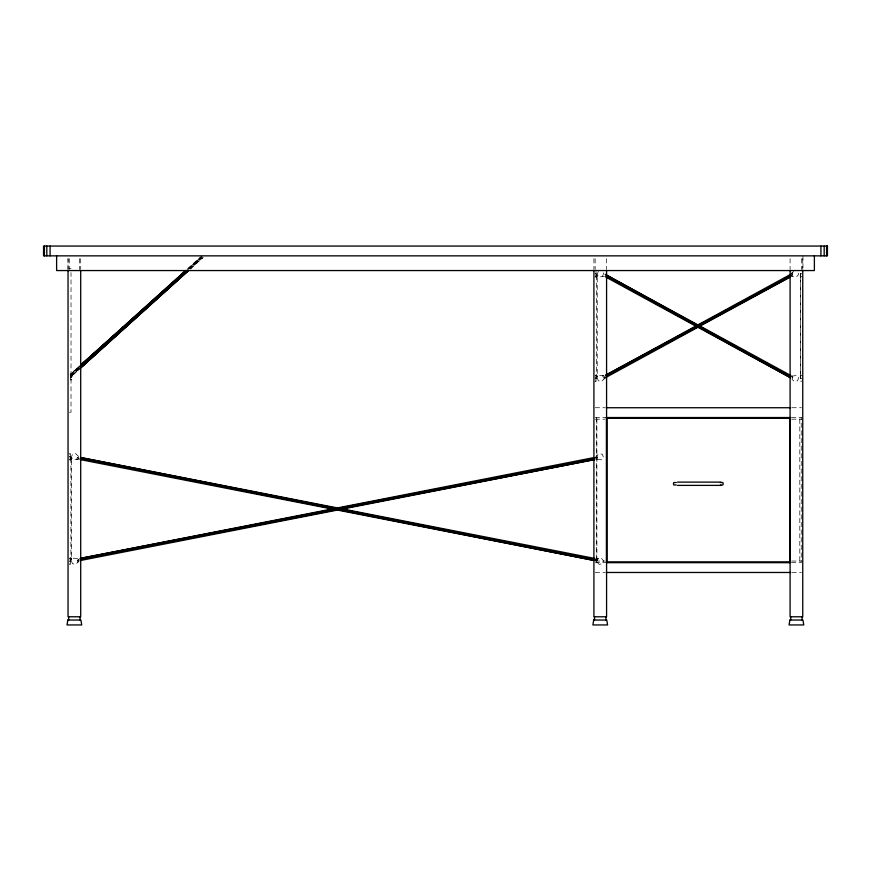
<?xml version="1.0" encoding="UTF-8"?>
<svg xmlns="http://www.w3.org/2000/svg" width="871" height="871" viewBox="0 0 871 871"><rect width="100%" height="100%" fill="white"/><g stroke="black" fill="none" stroke-linecap="round" stroke-linejoin="round"><path stroke-width="0.65" stroke-dasharray="4.36 3.27" d="M68.047 269.226L68.047 258.622M801.374 273.352L800.558 273.363L800.558 378.809L801.374 378.798M70.551 377.579L70.551 373.986L79.849 365.864L70.747 373.964L70.137 374.9L70.551 377.579L71.368 377.579L72.587 374.9L79.631 368.553L71.368 375.782M800.765 377.067L800.144 376.13L800.765 375.194L800.558 377.001L800.765 375.194L800.144 376.13L800.558 378.798L800.558 273.363M69.473 558.126L70.899 558.104L70.29 559.922L70.899 559.977L71.52 559.04L71.52 458.941L70.29 456.262L69.473 456.262M595.187 375.216L596.613 375.194L596.004 377.012L596.613 377.067L597.234 376.13L597.234 276.031L596.004 273.352L595.187 273.352M598.312 271.36L597.245 274.441L599.39 276.902L604.528 276.357M603.777 272.808L602.449 276.662L604.071 275.791M595.459 560.728L596.156 558.725L601.306 558.18L603.44 560.641L602.384 563.722L599.183 564.343L595.459 560.728L597.582 560.336L596.156 558.725M69.473 564.125L70.29 564.125L70.29 558.126L70.899 558.104L71.52 559.04L70.29 561.719L69.473 561.719M595.187 381.215L596.004 381.215L596.004 375.216L596.613 375.194L597.234 376.13L596.004 378.809L595.187 378.798M71.368 377.579L72.587 374.9L71.977 373.964L70.551 373.986L70.551 379.985L71.368 379.887M69.473 459.855L70.899 459.877L71.52 458.941L70.29 456.273L70.899 458.004L70.899 559.977L70.29 561.708L71.52 559.04L70.29 558.126L70.899 558.104M595.187 276.945L596.613 276.967L597.234 276.031L596.004 273.363L596.613 275.094L596.613 377.067L596.004 378.798L597.234 376.13L596.004 375.216L596.613 375.194M79.011 559.715L77.911 562.252L75.646 564.332L72.445 563.722L71.378 560.641L73.512 558.169L78.662 558.714L79.359 560.717L77.911 562.252L76.572 558.398L79.011 559.715L77.247 560.325M595.818 458.277L596.918 455.74L599.183 453.66L602.384 454.27L603.451 457.351L601.328 459.812L596.167 459.278L595.47 457.275L596.918 455.74L598.257 459.594L595.818 458.277L597.582 457.667L596.167 459.278M800.144 276.031L800.558 275.149L800.765 276.967L800.144 276.031L800.765 275.094M69.68 458.004L70.899 458.004L71.52 458.941L70.899 459.877L70.29 459.855L70.29 453.856L69.473 453.856M792.741 274.757L791.325 276.368L796.486 276.902L798.609 274.441L797.542 271.36M605.225 377.807L601.513 381.422L598.312 380.812L597.245 377.731L599.379 375.259L604.528 375.804M790.628 274.365L794.341 270.75M79.805 367.638L70.747 375.837L71.977 375.837L79.947 368.542M188.593 269.183L200.559 258.241M188.474 269.183L201.56 257.337M70.137 374.9L79.163 366.745L70.137 374.9L70.551 375.782M187.515 268.801L201.56 256.107M71.977 375.837L79 369.489M190.335 268.823L202.377 257.947L190.303 268.823M190.128 269.085L203.193 257.337M79.043 367.616L71.368 373.986L71.368 379.985M189.061 268.801L201.179 257.925L189.04 268.704M71.52 458.941L70.29 458.07L71.52 458.941L70.29 459.855L70.899 459.877L70.29 458.07L70.899 458.004M79.011 458.266L76.583 459.572L73.523 459.812L71.378 457.351L72.445 454.27L75.635 453.649L79.359 457.264L78.662 459.267L76.583 459.572L77.911 455.718L79.011 458.266L77.247 457.645M791.783 376.381L796.464 375.27L798.598 377.731L797.542 380.812L794.341 381.433L792.077 379.353L793.394 375.499L791.314 375.815L792.741 377.426M595.808 559.726L598.235 558.409L596.918 562.263L595.808 559.726L597.582 560.336M603.113 377.415L604.877 376.805L603.777 379.342L602.438 375.488L604.071 376.37M69.386 268.508L71.019 268.508M595.187 273.93L596.004 273.919M800.558 273.919L801.374 273.93M595.394 275.094L596.613 275.094L596.004 275.16L596.613 276.967L596.004 276.945L596.004 270.946M595.187 276.695L596.004 276.695M800.558 276.695L801.374 276.695M801.374 276.945L800.558 276.945L800.558 271.055M70.551 374.247L71.368 374.247M801.374 375.216L800.558 375.216L800.558 381.215L801.374 381.215M595.187 375.466L596.004 375.466M800.558 375.466L801.374 375.466M70.551 377.012L71.368 377.012M595.394 377.067L596.613 377.067M595.187 378.243L596.004 378.232M800.558 378.243L801.374 378.232M595.187 381.106L596.004 381.106M800.558 381.106L801.374 381.106M595.252 407.737L604.746 407.737M791.935 407.737L801.44 407.737M69.386 412.223L71.019 412.223L71.019 272.579M595.252 417.536L606.477 417.536M791.434 417.536L801.44 417.536M595.252 419.169L605.007 419.169M791.685 419.169L801.44 419.169M69.473 453.965L70.29 453.965M69.473 456.829L70.29 456.84M69.473 459.605L70.29 459.605M69.473 558.376L70.29 558.376M69.68 559.977L70.899 559.977M595.252 561.044L605.018 561.044M791.685 561.044L801.44 561.044M69.473 561.153L70.29 561.142M595.252 562.677L606.477 562.677M791.434 562.677L801.233 562.677L801.233 417.536M69.473 564.016L70.29 564.016M595.252 572.476L604.746 572.476M791.935 572.476L801.44 572.476M595.47 457.275L597.582 457.667M71.368 373.986L72.587 374.9M802.953 255.856L802.953 269.215M802.746 258.676L802.746 269.531M801.527 258.676L801.527 269.531M799.807 419.169L799.807 561.044M790.095 258.676L790.095 269.531M606.575 258.676L606.575 269.531M596.885 419.169L596.885 561.044M596.679 417.536L596.679 562.677M595.143 258.676L595.143 269.531M593.913 258.676L593.913 269.531M80.709 258.676L80.709 269.531M79.479 258.676L79.479 269.531M69.277 258.676L69.277 269.531M68.047 258.676L68.047 269.531M792.077 272.83L790.977 275.367L793.416 276.684L792.077 272.83M597.234 276.031L596.004 276.945L597.234 276.031L596.004 275.149L597.234 276.031M202.377 255.878L188.245 268.606L202.377 255.878M71.52 559.04L70.29 559.922L71.52 559.04M597.234 376.13L596.004 377.012L597.234 376.13"/><path stroke-width="1.31" d="M80.949 367.638L106.861 343.936M108.853 342.107L125.805 326.614M129.79 322.967L133.775 319.319M136.769 316.587L146.731 307.474M157.695 297.447L160.689 294.703M164.673 291.056L168.658 287.419M184.608 272.83L187.603 270.097L185.458 271.915M94.895 353.964L96.91 352.134M121.058 330.261L128.102 323.881M140.177 312.939L143.192 310.207M166.339 289.237L168.353 287.419M171.369 284.675L173.383 282.857M81.177 364.927L185.501 270.62M81.003 367.682L188.332 270.641L80.633 367.649M81.243 364.905L123.638 326.745M125.653 324.927L186.22 270.413L80.872 364.884M80.622 367.671L188.125 270.903M81.057 365.809L187.047 270.609L80.861 364.971M790.628 274.365L605.726 375.151L790.977 275.367L606.074 376.152L790.128 277.011L605.225 377.807M676.277 484.984L673.827 484.984L673.414 483.753L673.827 482.534L676.277 482.534M720.371 482.534L722.821 482.534L723.224 483.753L722.821 484.984L720.371 484.984M594.142 457.536L80.001 558.453L594.479 458.538L80.35 559.454L594.828 459.54L80.698 560.456M606.107 407.737L790.585 407.737M606.107 417.536L790.585 417.536M677.496 482.12L720.981 482.12M677.496 485.387L720.981 485.387M790.073 562.677L606.477 562.677L606.477 417.536M606.107 572.476L790.585 572.476M594.828 558.463L80.698 457.525L594.479 559.465L80.35 458.527L594.131 560.467L80.001 459.529M790.128 375.161L605.225 274.354L790.966 376.816L606.074 276.009L790.618 377.818L605.726 277.011M826.579 246.058L826.579 255.856M824.184 246.058L824.184 255.856M820.918 246.058L820.918 255.856M814.385 255.856L814.385 270.554L56.615 270.554L56.615 255.856M802.746 270.881L802.746 616.777L790.095 616.777L790.095 270.881M802.137 616.777L802.137 620.043M790.705 616.777L790.705 620.043M606.575 270.881L606.575 616.777L593.913 616.777L593.913 270.881M605.955 616.777L605.955 620.043M594.523 616.777L594.523 620.043M80.709 270.881L80.709 616.777L68.047 616.777L68.047 270.554M80.088 616.777L80.088 620.043M68.657 616.777L68.657 620.043M50.083 246.058L50.083 255.856M46.816 246.058L46.816 255.856M44.421 246.058L44.421 255.856M67.84 620.043L67.023 624.943L81.722 624.943L80.905 620.043L67.84 620.043M593.706 620.043L592.89 624.943L607.588 624.943L606.771 620.043L593.706 620.043M789.888 620.043L789.072 624.943L803.77 624.943L802.953 620.043L789.888 620.043M827.45 246.058L43.55 246.058L43.55 255.856L827.45 255.856L827.45 246.058M789.779 418.33L606.869 418.33L606.869 561.839L789.779 561.839L789.779 418.33"/></g></svg>
